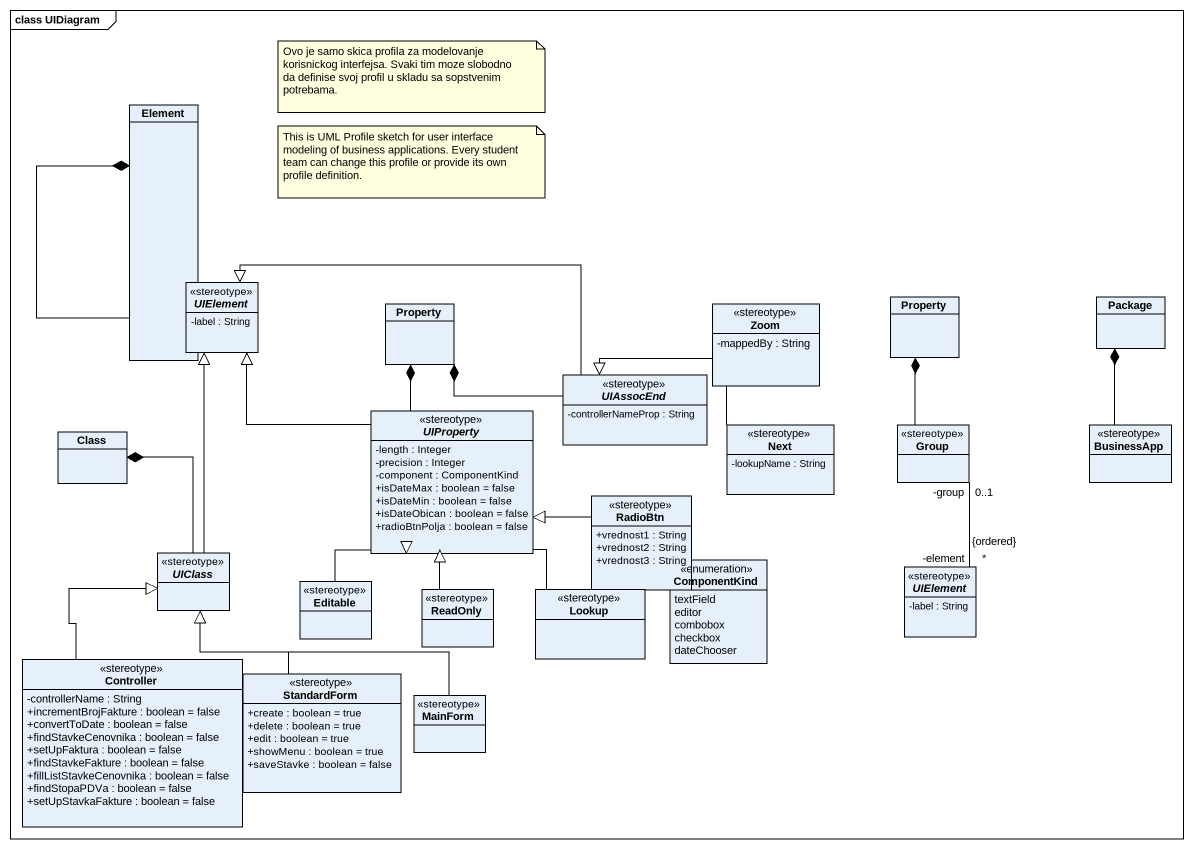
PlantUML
@startuml
mainframe class UIDiagram
hide circle
hide empty members
skinparam classAttributeIconSize 0
class Element
abstract class UIElement <<stereotype>> {
  -label : String
}
class Property
class Zoom <<stereotype>> {
  -mappedBy : String
}
class "Property" as Property_2
class "Package" as Package_
abstract class UIAssocEnd <<stereotype>> {
  -controllerNameProp : String
}
class "Class" as Class_
abstract class UIProperty <<stereotype>> {
  -length : Integer
  -precision : Integer
  -component : ComponentKind
  +isDateMax : boolean = false
  +isDateMin : boolean = false
  +isDateObican : boolean = false
  +radioBtnPolja : boolean = false
}
class Next <<stereotype>> {
  -lookupName : String
}
class "Group" as Group_ <<stereotype>>
class BusinessApp <<stereotype>>
class RadioBtn <<stereotype>> {
  +vrednost1 : String
  +vrednost2 : String
  +vrednost3 : String
}
abstract class UIClass <<stereotype>>
class Editable <<stereotype>>
enum ComponentKind {
  textField
  editor
  combobox
  checkbox
  dateChooser
}
abstract class "UIElement" as UIElement_2 <<stereotype>> {
  -label : String
}
class ReadOnly <<stereotype>>
class Lookup <<stereotype>>
class Controller <<stereotype>> {
  -controllerName : String
  +incrementBrojFakture : boolean = false
  +convertToDate : boolean = false
  +findStavkeCenovnika : boolean = false
  +setUpFaktura : boolean = false
  +findStavkeFakture : boolean = false
  +fillListStavkeCenovnika : boolean = false
  +findStopaPDVa : boolean = false
  +setUpStavkaFakture : boolean = false
}
class StandardForm <<stereotype>> {
  +create : boolean = true
  +delete : boolean = true
  +edit : boolean = true
  +showMenu : boolean = true
  +saveStavke : boolean = false
}
class MainForm <<stereotype>>
UIElement -up-* Element
Zoom -left-|> UIAssocEnd
UIAssocEnd -left-|> UIElement
UIAssocEnd -left-* Property
UIProperty -up-|> UIElement
UIProperty -up-* Property
Next -left-|> UIAssocEnd
Group_ -up-* Property_2
Group_ "-group\n0..1" -- "-element\n*\n{ordered}" UIElement_2
BusinessApp -up-* Package_
RadioBtn -left-|> UIProperty
UIClass -up-|> UIElement
UIClass -up-* Class_
Editable -up-|> UIProperty
ReadOnly -up-|> UIProperty
Lookup -up-|> UIProperty
Controller -up-|> UIClass
StandardForm -up-|> UIClass
MainForm -left-|> UIClass
note as N1
  Ovo je samo skica profila za modelovanje korisnickog interfejsa. Svaki tim moze slobodno da definise svoj profil u skladu sa sopstvenim potrebama.
end note
note as N2
  This is UML Profile sketch for user interface modeling of business applications. Every student team can change this profile or provide its own profile definition.
end note
@enduml
